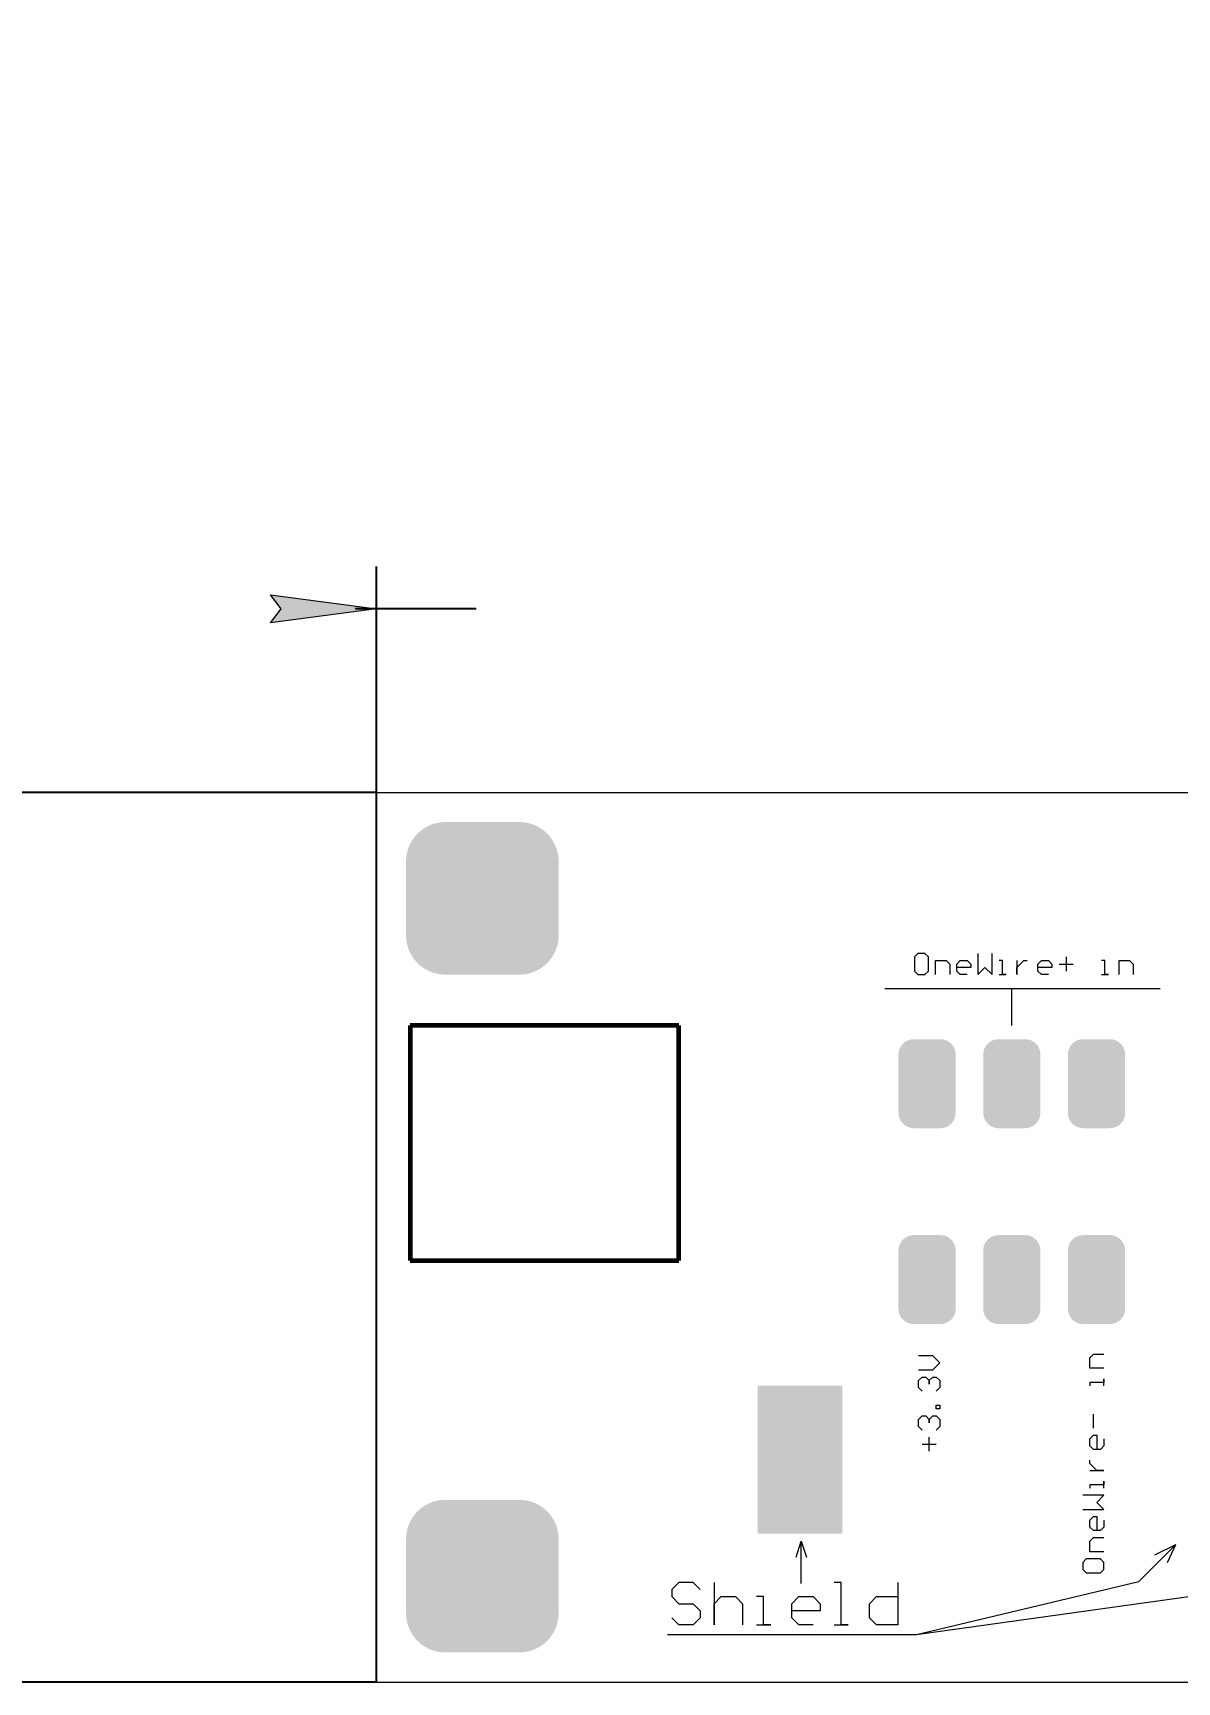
# Model space of a CAD drawing. Header units: millimetres. Extents: x 0 to 210, y 0 to 297.
# Drawn here: x 43.5 to 97.5, y 219.1 to 297 of the extents above; entities that cross this region are included whole.
import ezdxf

# ---------------------------------------------------------------- set-up
doc = ezdxf.new("R2010")
doc.units = ezdxf.units.MM
for name, pattern in [('K5LT32769', [0]), ('K5LT_BASIC', [0]), ('K5LT_THIN', [0])]:
    doc.linetypes.add(name, pattern=pattern)
doc.styles.add('KDIMTEXTSTYLE', font='GOST_AU.SHX', dxfattribs={"width": 0.96, "oblique": 15, "height": 5})
doc.dimstyles.new('KDIMSTYLE (1.00)', dxfattribs={"dimtxt": 5, "dimasz": 1, "dimexe": 2, "dimexo": 0, "dimgap": 1, "dimtad": 1, "dimtxsty": 'KDIMTEXTSTYLE', "dimsah": 1, "dimcen": 0, "dimdle": 1, "dimadec": 0, "dimazin": 0, "dimtfac": 0.667, "dimtmove": 0, "dimatfit": 3, "dimfxl": 1, "dimtvp": 1, "dimtolj": 1, "dimtzin": 0, "dimarcsym": 0})

# ---------------------------------------------------------------- blocks, each defined once
blk = doc.blocks.new('KDIMARROW_01')
blk.add_hatch(color=0).paths.add_polyline_path([(-5, -0.658), (0, 0), (-5, 0.658), (-4.5, 0)])
at = {"color": 0, "linetype": 'K5LT_THIN', "lineweight": 18}
for p, q in [((-4.5, 0), (-5, 0.658)), ((-5, 0.658), (0, 0)), ((0, 0), (-5, -0.658)), ((-5, -0.658), (-4.5, 0)), ((0, 0), (-1, 0))]:
    blk.add_line(p, q, dxfattribs=at)
blk = doc.blocks.new('U10')
at = {"color": 150, "linetype": 'K5LT_BASIC', "lineweight": 60, "true_color": 0x0080ff}
for p, q in [((73.988, 250.143), (61.288, 250.143)), ((61.288, 250.143), (61.288, 239.043)), ((73.988, 239.043), (73.988, 250.143)), ((61.288, 239.043), (73.988, 239.043))]:
    blk.add_line(p, q, dxfattribs=at)
blk = doc.blocks.new('U14')
blk.add_hatch(color=7).paths.add_polyline_path([(81.704, 233.143), (81.704, 226.143), (77.704, 226.143), (77.704, 233.143)])
blk = doc.blocks.new('U27')
for points in [[(84.445, 249.117), (84.467, 249.158), (86.939, 249.158), (86.966, 249.117)], [(84.467, 249.158), (84.513, 249.219), (86.899, 249.219), (86.939, 249.158)], [(84.513, 249.219), (84.54, 249.255), (86.865, 249.255), (86.899, 249.219)], [(84.54, 249.255), (84.596, 249.307), (86.816, 249.307), (86.865, 249.255)], [(84.596, 249.307), (84.629, 249.338), (86.776, 249.338), (86.816, 249.307)], [(84.629, 249.338), (84.693, 249.381), (86.72, 249.381), (86.776, 249.338)], [(84.693, 249.381), (84.73, 249.405), (86.674, 249.405), (86.72, 249.381)], [(84.73, 249.405), (84.803, 249.437), (86.612, 249.437), (86.674, 249.405)], [(84.803, 249.437), (84.841, 249.454), (86.56, 249.454), (86.612, 249.437)], [(84.841, 249.454), (84.922, 249.475), (86.497, 249.475), (86.56, 249.454)], [(84.922, 249.475), (84.958, 249.484), (86.434, 249.484), (86.497, 249.475)], [(84.958, 249.484), (85.061, 249.493), (86.377, 249.493), (86.434, 249.484)], [(85.061, 249.493), (85.079, 249.494), (86.329, 249.494), (86.377, 249.493)], [(84.353, 248.768), (84.354, 248.815), (87.052, 248.815), (87.056, 248.768)], [(84.353, 246.018), (84.353, 248.768), (87.056, 248.768), (87.056, 246.018)], [(84.354, 248.815), (84.365, 248.889), (87.046, 248.889), (87.052, 248.815)], [(84.365, 248.889), (84.372, 248.935), (87.034, 248.935), (87.046, 248.889)], [(84.372, 248.935), (84.396, 249.006), (87.016, 249.006), (87.034, 248.935)], [(84.396, 249.006), (84.41, 249.051), (86.996, 249.051), (87.016, 249.006)], [(84.41, 249.051), (84.445, 249.117), (86.966, 249.117), (86.996, 249.051)], [(84.357, 245.97), (84.353, 246.018), (87.056, 246.018), (87.054, 245.97)], [(84.363, 245.897), (84.357, 245.97), (87.054, 245.97), (87.043, 245.897)], [(84.375, 245.85), (84.363, 245.897), (87.043, 245.897), (87.036, 245.85)], [(84.393, 245.779), (84.375, 245.85), (87.036, 245.85), (87.013, 245.779)], [(84.413, 245.735), (84.393, 245.779), (87.013, 245.779), (86.999, 245.735)], [(84.442, 245.668), (84.413, 245.735), (86.999, 245.735), (86.964, 245.668)], [(84.469, 245.628), (84.442, 245.668), (86.964, 245.668), (86.942, 245.628)], [(84.509, 245.567), (84.469, 245.628), (86.942, 245.628), (86.896, 245.567)], [(84.543, 245.531), (84.509, 245.567), (86.896, 245.567), (86.869, 245.531)], [(84.592, 245.479), (84.543, 245.531), (86.869, 245.531), (86.813, 245.479)], [(84.633, 245.448), (84.592, 245.479), (86.813, 245.479), (86.78, 245.448)], [(84.689, 245.405), (84.633, 245.448), (86.78, 245.448), (86.715, 245.405)], [(84.735, 245.381), (84.689, 245.405), (86.715, 245.405), (86.679, 245.381)], [(84.797, 245.349), (84.735, 245.381), (86.679, 245.381), (86.606, 245.349)], [(84.849, 245.332), (84.797, 245.349), (86.606, 245.349), (86.568, 245.332)], [(84.912, 245.311), (84.849, 245.332), (86.568, 245.332), (86.487, 245.311)], [(84.975, 245.301), (84.912, 245.311), (86.487, 245.311), (86.45, 245.301)], [(85.032, 245.293), (84.975, 245.301), (86.45, 245.301), (86.348, 245.293)], [(85.079, 245.291), (85.032, 245.293), (86.348, 245.293), (86.329, 245.291)]]:
    blk.add_hatch(color=7).paths.add_polyline_path(points)
blk = doc.blocks.new('U28')
for points in [[(88.445, 249.117), (88.467, 249.158), (90.939, 249.158), (90.966, 249.117)], [(88.467, 249.158), (88.513, 249.219), (90.899, 249.219), (90.939, 249.158)], [(88.513, 249.219), (88.54, 249.255), (90.865, 249.255), (90.899, 249.219)], [(88.54, 249.255), (88.596, 249.307), (90.816, 249.307), (90.865, 249.255)], [(88.596, 249.307), (88.629, 249.338), (90.776, 249.338), (90.816, 249.307)], [(88.629, 249.338), (88.693, 249.381), (90.72, 249.381), (90.776, 249.338)], [(88.693, 249.381), (88.73, 249.405), (90.674, 249.405), (90.72, 249.381)], [(88.73, 249.405), (88.803, 249.437), (90.612, 249.437), (90.674, 249.405)], [(88.803, 249.437), (88.841, 249.454), (90.56, 249.454), (90.612, 249.437)], [(88.841, 249.454), (88.922, 249.475), (90.497, 249.475), (90.56, 249.454)], [(88.922, 249.475), (88.958, 249.484), (90.434, 249.484), (90.497, 249.475)], [(88.958, 249.484), (89.061, 249.493), (90.377, 249.493), (90.434, 249.484)], [(89.061, 249.493), (89.079, 249.494), (90.329, 249.494), (90.377, 249.493)], [(88.353, 248.768), (88.354, 248.815), (91.052, 248.815), (91.056, 248.768)], [(88.353, 246.018), (88.353, 248.768), (91.056, 248.768), (91.056, 246.018)], [(88.354, 248.815), (88.365, 248.889), (91.046, 248.889), (91.052, 248.815)], [(88.365, 248.889), (88.372, 248.935), (91.034, 248.935), (91.046, 248.889)], [(88.372, 248.935), (88.396, 249.006), (91.016, 249.006), (91.034, 248.935)], [(88.396, 249.006), (88.41, 249.051), (90.996, 249.051), (91.016, 249.006)], [(88.41, 249.051), (88.445, 249.117), (90.966, 249.117), (90.996, 249.051)], [(88.357, 245.97), (88.353, 246.018), (91.056, 246.018), (91.054, 245.97)], [(88.363, 245.897), (88.357, 245.97), (91.054, 245.97), (91.043, 245.897)], [(88.375, 245.85), (88.363, 245.897), (91.043, 245.897), (91.036, 245.85)], [(88.393, 245.779), (88.375, 245.85), (91.036, 245.85), (91.013, 245.779)], [(88.413, 245.735), (88.393, 245.779), (91.013, 245.779), (90.999, 245.735)], [(88.442, 245.668), (88.413, 245.735), (90.999, 245.735), (90.964, 245.668)], [(88.469, 245.628), (88.442, 245.668), (90.964, 245.668), (90.942, 245.628)], [(88.509, 245.567), (88.469, 245.628), (90.942, 245.628), (90.896, 245.567)], [(88.543, 245.531), (88.509, 245.567), (90.896, 245.567), (90.869, 245.531)], [(88.592, 245.479), (88.543, 245.531), (90.869, 245.531), (90.813, 245.479)], [(88.633, 245.448), (88.592, 245.479), (90.813, 245.479), (90.78, 245.448)], [(88.689, 245.405), (88.633, 245.448), (90.78, 245.448), (90.715, 245.405)], [(88.735, 245.381), (88.689, 245.405), (90.715, 245.405), (90.679, 245.381)], [(88.797, 245.349), (88.735, 245.381), (90.679, 245.381), (90.606, 245.349)], [(88.849, 245.332), (88.797, 245.349), (90.606, 245.349), (90.568, 245.332)], [(88.912, 245.311), (88.849, 245.332), (90.568, 245.332), (90.487, 245.311)], [(88.975, 245.301), (88.912, 245.311), (90.487, 245.311), (90.45, 245.301)], [(89.032, 245.293), (88.975, 245.301), (90.45, 245.301), (90.348, 245.293)], [(89.079, 245.291), (89.032, 245.293), (90.348, 245.293), (90.329, 245.291)]]:
    blk.add_hatch(color=7).paths.add_polyline_path(points)
blk = doc.blocks.new('U29')
for points in [[(88.396, 239.756), (88.41, 239.801), (90.996, 239.801), (91.016, 239.756)], [(88.41, 239.801), (88.445, 239.867), (90.966, 239.867), (90.996, 239.801)], [(88.445, 239.867), (88.467, 239.908), (90.939, 239.908), (90.966, 239.867)], [(88.467, 239.908), (88.513, 239.969), (90.899, 239.969), (90.939, 239.908)], [(88.513, 239.969), (88.54, 240.005), (90.865, 240.005), (90.899, 239.969)], [(88.54, 240.005), (88.596, 240.057), (90.816, 240.057), (90.865, 240.005)], [(88.596, 240.057), (88.629, 240.088), (90.776, 240.088), (90.816, 240.057)], [(88.629, 240.088), (88.693, 240.131), (90.72, 240.131), (90.776, 240.088)], [(88.693, 240.131), (88.73, 240.155), (90.674, 240.155), (90.72, 240.131)], [(88.73, 240.155), (88.803, 240.187), (90.612, 240.187), (90.674, 240.155)], [(88.803, 240.187), (88.841, 240.204), (90.56, 240.204), (90.612, 240.187)], [(88.841, 240.204), (88.922, 240.225), (90.497, 240.225), (90.56, 240.204)], [(88.922, 240.225), (88.958, 240.234), (90.434, 240.234), (90.497, 240.225)], [(88.958, 240.234), (89.061, 240.243), (90.377, 240.243), (90.434, 240.234)], [(89.061, 240.243), (89.079, 240.244), (90.329, 240.244), (90.377, 240.243)], [(88.353, 239.518), (88.354, 239.565), (91.052, 239.565), (91.056, 239.518)], [(88.353, 236.768), (88.353, 239.518), (91.056, 239.518), (91.056, 236.768)], [(88.354, 239.565), (88.365, 239.639), (91.046, 239.639), (91.052, 239.565)], [(88.365, 239.639), (88.372, 239.685), (91.034, 239.685), (91.046, 239.639)], [(88.372, 239.685), (88.396, 239.756), (91.016, 239.756), (91.034, 239.685)], [(88.357, 236.72), (88.353, 236.768), (91.056, 236.768), (91.054, 236.72)], [(88.363, 236.647), (88.357, 236.72), (91.054, 236.72), (91.043, 236.647)], [(88.375, 236.6), (88.363, 236.647), (91.043, 236.647), (91.036, 236.6)], [(88.393, 236.529), (88.375, 236.6), (91.036, 236.6), (91.013, 236.529)], [(88.413, 236.485), (88.393, 236.529), (91.013, 236.529), (90.999, 236.485)], [(88.442, 236.418), (88.413, 236.485), (90.999, 236.485), (90.964, 236.418)], [(88.469, 236.378), (88.442, 236.418), (90.964, 236.418), (90.942, 236.378)], [(88.509, 236.317), (88.469, 236.378), (90.942, 236.378), (90.896, 236.317)], [(88.543, 236.281), (88.509, 236.317), (90.896, 236.317), (90.869, 236.281)], [(88.592, 236.229), (88.543, 236.281), (90.869, 236.281), (90.813, 236.229)], [(88.633, 236.198), (88.592, 236.229), (90.813, 236.229), (90.78, 236.198)], [(88.689, 236.155), (88.633, 236.198), (90.78, 236.198), (90.715, 236.155)], [(88.735, 236.131), (88.689, 236.155), (90.715, 236.155), (90.679, 236.131)], [(88.797, 236.099), (88.735, 236.131), (90.679, 236.131), (90.606, 236.099)], [(88.849, 236.082), (88.797, 236.099), (90.606, 236.099), (90.568, 236.082)], [(88.912, 236.061), (88.849, 236.082), (90.568, 236.082), (90.487, 236.061)], [(88.975, 236.051), (88.912, 236.061), (90.487, 236.061), (90.45, 236.051)], [(89.032, 236.043), (88.975, 236.051), (90.45, 236.051), (90.348, 236.043)], [(89.079, 236.041), (89.032, 236.043), (90.348, 236.043), (90.329, 236.041)]]:
    blk.add_hatch(color=7).paths.add_polyline_path(points)
blk = doc.blocks.new('U30')
for points in [[(92.396, 239.756), (92.41, 239.801), (94.996, 239.801), (95.016, 239.756)], [(92.41, 239.801), (92.445, 239.867), (94.966, 239.867), (94.996, 239.801)], [(92.445, 239.867), (92.467, 239.908), (94.939, 239.908), (94.966, 239.867)], [(92.467, 239.908), (92.513, 239.969), (94.899, 239.969), (94.939, 239.908)], [(92.513, 239.969), (92.54, 240.005), (94.865, 240.005), (94.899, 239.969)], [(92.54, 240.005), (92.596, 240.057), (94.816, 240.057), (94.865, 240.005)], [(92.596, 240.057), (92.629, 240.088), (94.776, 240.088), (94.816, 240.057)], [(92.629, 240.088), (92.693, 240.131), (94.72, 240.131), (94.776, 240.088)], [(92.693, 240.131), (92.73, 240.155), (94.674, 240.155), (94.72, 240.131)], [(92.73, 240.155), (92.803, 240.187), (94.612, 240.187), (94.674, 240.155)], [(92.803, 240.187), (92.841, 240.204), (94.56, 240.204), (94.612, 240.187)], [(92.841, 240.204), (92.922, 240.225), (94.497, 240.225), (94.56, 240.204)], [(92.922, 240.225), (92.958, 240.234), (94.434, 240.234), (94.497, 240.225)], [(92.958, 240.234), (93.061, 240.243), (94.377, 240.243), (94.434, 240.234)], [(93.061, 240.243), (93.079, 240.244), (94.329, 240.244), (94.377, 240.243)], [(92.353, 239.518), (92.354, 239.565), (95.052, 239.565), (95.056, 239.518)], [(92.353, 236.768), (92.353, 239.518), (95.056, 239.518), (95.056, 236.768)], [(92.354, 239.565), (92.365, 239.639), (95.046, 239.639), (95.052, 239.565)], [(92.365, 239.639), (92.372, 239.685), (95.034, 239.685), (95.046, 239.639)], [(92.372, 239.685), (92.396, 239.756), (95.016, 239.756), (95.034, 239.685)], [(92.357, 236.72), (92.353, 236.768), (95.056, 236.768), (95.054, 236.72)], [(92.363, 236.647), (92.357, 236.72), (95.054, 236.72), (95.043, 236.647)], [(92.375, 236.6), (92.363, 236.647), (95.043, 236.647), (95.036, 236.6)], [(92.393, 236.529), (92.375, 236.6), (95.036, 236.6), (95.013, 236.529)], [(92.413, 236.485), (92.393, 236.529), (95.013, 236.529), (94.999, 236.485)], [(92.442, 236.418), (92.413, 236.485), (94.999, 236.485), (94.964, 236.418)], [(92.469, 236.378), (92.442, 236.418), (94.964, 236.418), (94.942, 236.378)], [(92.509, 236.317), (92.469, 236.378), (94.942, 236.378), (94.896, 236.317)], [(92.543, 236.281), (92.509, 236.317), (94.896, 236.317), (94.869, 236.281)], [(92.592, 236.229), (92.543, 236.281), (94.869, 236.281), (94.813, 236.229)], [(92.633, 236.198), (92.592, 236.229), (94.813, 236.229), (94.78, 236.198)], [(92.689, 236.155), (92.633, 236.198), (94.78, 236.198), (94.715, 236.155)], [(92.735, 236.131), (92.689, 236.155), (94.715, 236.155), (94.679, 236.131)], [(92.797, 236.099), (92.735, 236.131), (94.679, 236.131), (94.606, 236.099)], [(92.849, 236.082), (92.797, 236.099), (94.606, 236.099), (94.568, 236.082)], [(92.912, 236.061), (92.849, 236.082), (94.568, 236.082), (94.487, 236.061)], [(92.975, 236.051), (92.912, 236.061), (94.487, 236.061), (94.45, 236.051)], [(93.032, 236.043), (92.975, 236.051), (94.45, 236.051), (94.348, 236.043)], [(93.079, 236.041), (93.032, 236.043), (94.348, 236.043), (94.329, 236.041)]]:
    blk.add_hatch(color=7).paths.add_polyline_path(points)
blk = doc.blocks.new('U31')
for points in [[(84.396, 239.756), (84.41, 239.801), (86.996, 239.801), (87.016, 239.756)], [(84.41, 239.801), (84.445, 239.867), (86.966, 239.867), (86.996, 239.801)], [(84.445, 239.867), (84.467, 239.908), (86.939, 239.908), (86.966, 239.867)], [(84.467, 239.908), (84.513, 239.969), (86.899, 239.969), (86.939, 239.908)], [(84.513, 239.969), (84.54, 240.005), (86.865, 240.005), (86.899, 239.969)], [(84.54, 240.005), (84.596, 240.057), (86.816, 240.057), (86.865, 240.005)], [(84.596, 240.057), (84.629, 240.088), (86.776, 240.088), (86.816, 240.057)], [(84.629, 240.088), (84.693, 240.131), (86.72, 240.131), (86.776, 240.088)], [(84.693, 240.131), (84.73, 240.155), (86.674, 240.155), (86.72, 240.131)], [(84.73, 240.155), (84.803, 240.187), (86.612, 240.187), (86.674, 240.155)], [(84.803, 240.187), (84.841, 240.204), (86.56, 240.204), (86.612, 240.187)], [(84.841, 240.204), (84.922, 240.225), (86.497, 240.225), (86.56, 240.204)], [(84.922, 240.225), (84.958, 240.234), (86.434, 240.234), (86.497, 240.225)], [(84.958, 240.234), (85.061, 240.243), (86.377, 240.243), (86.434, 240.234)], [(85.061, 240.243), (85.079, 240.244), (86.329, 240.244), (86.377, 240.243)], [(84.353, 239.518), (84.354, 239.565), (87.052, 239.565), (87.056, 239.518)], [(84.353, 236.768), (84.353, 239.518), (87.056, 239.518), (87.056, 236.768)], [(84.354, 239.565), (84.365, 239.639), (87.046, 239.639), (87.052, 239.565)], [(84.365, 239.639), (84.372, 239.685), (87.034, 239.685), (87.046, 239.639)], [(84.372, 239.685), (84.396, 239.756), (87.016, 239.756), (87.034, 239.685)], [(84.357, 236.72), (84.353, 236.768), (87.056, 236.768), (87.054, 236.72)], [(84.363, 236.647), (84.357, 236.72), (87.054, 236.72), (87.043, 236.647)], [(84.375, 236.6), (84.363, 236.647), (87.043, 236.647), (87.036, 236.6)], [(84.393, 236.529), (84.375, 236.6), (87.036, 236.6), (87.013, 236.529)], [(84.413, 236.485), (84.393, 236.529), (87.013, 236.529), (86.999, 236.485)], [(84.442, 236.418), (84.413, 236.485), (86.999, 236.485), (86.964, 236.418)], [(84.469, 236.378), (84.442, 236.418), (86.964, 236.418), (86.942, 236.378)], [(84.509, 236.317), (84.469, 236.378), (86.942, 236.378), (86.896, 236.317)], [(84.543, 236.281), (84.509, 236.317), (86.896, 236.317), (86.869, 236.281)], [(84.592, 236.229), (84.543, 236.281), (86.869, 236.281), (86.813, 236.229)], [(84.633, 236.198), (84.592, 236.229), (86.813, 236.229), (86.78, 236.198)], [(84.689, 236.155), (84.633, 236.198), (86.78, 236.198), (86.715, 236.155)], [(84.735, 236.131), (84.689, 236.155), (86.715, 236.155), (86.679, 236.131)], [(84.797, 236.099), (84.735, 236.131), (86.679, 236.131), (86.606, 236.099)], [(84.849, 236.082), (84.797, 236.099), (86.606, 236.099), (86.568, 236.082)], [(84.912, 236.061), (84.849, 236.082), (86.568, 236.082), (86.487, 236.061)], [(84.975, 236.051), (84.912, 236.061), (86.487, 236.061), (86.45, 236.051)], [(85.032, 236.043), (84.975, 236.051), (86.45, 236.051), (86.348, 236.043)], [(85.079, 236.041), (85.032, 236.043), (86.348, 236.043), (86.329, 236.041)]]:
    blk.add_hatch(color=7).paths.add_polyline_path(points)
blk = doc.blocks.new('U32')
for points in [[(92.445, 249.117), (92.467, 249.158), (94.939, 249.158), (94.966, 249.117)], [(92.467, 249.158), (92.513, 249.219), (94.899, 249.219), (94.939, 249.158)], [(92.513, 249.219), (92.54, 249.255), (94.865, 249.255), (94.899, 249.219)], [(92.54, 249.255), (92.596, 249.307), (94.816, 249.307), (94.865, 249.255)], [(92.596, 249.307), (92.629, 249.338), (94.776, 249.338), (94.816, 249.307)], [(92.629, 249.338), (92.693, 249.381), (94.72, 249.381), (94.776, 249.338)], [(92.693, 249.381), (92.73, 249.405), (94.674, 249.405), (94.72, 249.381)], [(92.73, 249.405), (92.803, 249.437), (94.612, 249.437), (94.674, 249.405)], [(92.803, 249.437), (92.841, 249.454), (94.56, 249.454), (94.612, 249.437)], [(92.841, 249.454), (92.922, 249.475), (94.497, 249.475), (94.56, 249.454)], [(92.922, 249.475), (92.958, 249.484), (94.434, 249.484), (94.497, 249.475)], [(92.958, 249.484), (93.061, 249.493), (94.377, 249.493), (94.434, 249.484)], [(93.061, 249.493), (93.079, 249.494), (94.329, 249.494), (94.377, 249.493)], [(92.353, 248.768), (92.354, 248.815), (95.052, 248.815), (95.056, 248.768)], [(92.353, 246.018), (92.353, 248.768), (95.056, 248.768), (95.056, 246.018)], [(92.354, 248.815), (92.365, 248.889), (95.046, 248.889), (95.052, 248.815)], [(92.365, 248.889), (92.372, 248.935), (95.034, 248.935), (95.046, 248.889)], [(92.372, 248.935), (92.396, 249.006), (95.016, 249.006), (95.034, 248.935)], [(92.396, 249.006), (92.41, 249.051), (94.996, 249.051), (95.016, 249.006)], [(92.41, 249.051), (92.445, 249.117), (94.966, 249.117), (94.996, 249.051)], [(92.357, 245.97), (92.353, 246.018), (95.056, 246.018), (95.054, 245.97)], [(92.363, 245.897), (92.357, 245.97), (95.054, 245.97), (95.043, 245.897)], [(92.375, 245.85), (92.363, 245.897), (95.043, 245.897), (95.036, 245.85)], [(92.393, 245.779), (92.375, 245.85), (95.036, 245.85), (95.013, 245.779)], [(92.413, 245.735), (92.393, 245.779), (95.013, 245.779), (94.999, 245.735)], [(92.442, 245.668), (92.413, 245.735), (94.999, 245.735), (94.964, 245.668)], [(92.469, 245.628), (92.442, 245.668), (94.964, 245.668), (94.942, 245.628)], [(92.509, 245.567), (92.469, 245.628), (94.942, 245.628), (94.896, 245.567)], [(92.543, 245.531), (92.509, 245.567), (94.896, 245.567), (94.869, 245.531)], [(92.592, 245.479), (92.543, 245.531), (94.869, 245.531), (94.813, 245.479)], [(92.633, 245.448), (92.592, 245.479), (94.813, 245.479), (94.78, 245.448)], [(92.689, 245.405), (92.633, 245.448), (94.78, 245.448), (94.715, 245.405)], [(92.735, 245.381), (92.689, 245.405), (94.715, 245.405), (94.679, 245.381)], [(92.797, 245.349), (92.735, 245.381), (94.679, 245.381), (94.606, 245.349)], [(92.849, 245.332), (92.797, 245.349), (94.606, 245.349), (94.568, 245.332)], [(92.912, 245.311), (92.849, 245.332), (94.568, 245.332), (94.487, 245.311)], [(92.975, 245.301), (92.912, 245.311), (94.487, 245.311), (94.45, 245.301)], [(93.032, 245.293), (92.975, 245.301), (94.45, 245.301), (94.348, 245.293)], [(93.079, 245.291), (93.032, 245.293), (94.348, 245.293), (94.329, 245.291)]]:
    blk.add_hatch(color=7).paths.add_polyline_path(points)
blk = doc.blocks.new('U55')
for points in [[(61.579, 259.132), (61.715, 259.268), (67.694, 259.268), (67.83, 259.132)], [(61.715, 259.268), (61.716, 259.269), (67.693, 259.269), (67.694, 259.268)], [(61.716, 259.269), (61.866, 259.391), (67.543, 259.391), (67.693, 259.269)], [(61.866, 259.391), (61.867, 259.391), (67.542, 259.391), (67.543, 259.391)], [(61.867, 259.391), (62.028, 259.496), (67.38, 259.496), (67.542, 259.391)], [(62.028, 259.496), (62.03, 259.497), (67.379, 259.497), (67.38, 259.496)], [(62.03, 259.497), (62.201, 259.584), (67.208, 259.584), (67.379, 259.497)], [(62.201, 259.584), (62.202, 259.585), (67.207, 259.585), (67.208, 259.584)], [(62.202, 259.585), (62.382, 259.654), (67.027, 259.654), (67.207, 259.585)], [(62.382, 259.654), (62.384, 259.654), (67.026, 259.654), (67.027, 259.654)], [(62.384, 259.654), (62.569, 259.704), (66.839, 259.704), (67.026, 259.654)], [(62.569, 259.704), (62.571, 259.704), (66.838, 259.704), (66.839, 259.704)], [(62.571, 259.704), (62.761, 259.734), (66.648, 259.734), (66.838, 259.704)], [(62.761, 259.734), (62.764, 259.734), (66.647, 259.734), (66.648, 259.734)], [(62.764, 259.734), (62.954, 259.744), (66.454, 259.744), (66.647, 259.734)], [(61.194, 258.465), (61.262, 258.645), (68.146, 258.645), (68.215, 258.465)], [(61.262, 258.645), (61.263, 258.646), (68.146, 258.646), (68.146, 258.645)], [(61.263, 258.646), (61.35, 258.818), (68.058, 258.818), (68.146, 258.646)], [(61.35, 258.818), (61.351, 258.819), (68.058, 258.819), (68.058, 258.818)], [(61.351, 258.819), (61.456, 258.981), (67.953, 258.981), (68.058, 258.819)], [(61.456, 258.981), (61.457, 258.982), (67.952, 258.982), (67.953, 258.981)], [(61.457, 258.982), (61.578, 259.131), (67.831, 259.131), (67.952, 258.982)], [(61.578, 259.131), (61.579, 259.132), (67.83, 259.132), (67.831, 259.131)], [(61.103, 257.893), (61.113, 258.085), (68.296, 258.085), (68.306, 257.893)], [(61.103, 254.393), (61.103, 257.893), (68.306, 257.893), (68.306, 254.393)], [(61.113, 258.087), (61.143, 258.277), (68.266, 258.277), (68.296, 258.087)], [(61.113, 258.085), (61.113, 258.087), (68.296, 258.087), (68.296, 258.085)], [(61.143, 258.278), (61.193, 258.464), (68.216, 258.464), (68.266, 258.278)], [(61.143, 258.277), (61.143, 258.278), (68.266, 258.278), (68.266, 258.277)], [(61.193, 258.464), (61.194, 258.465), (68.215, 258.465), (68.216, 258.464)], [(61.113, 254.201), (61.103, 254.393), (68.306, 254.393), (68.296, 254.201)], [(61.113, 254.199), (61.113, 254.201), (68.296, 254.201), (68.296, 254.199)], [(61.143, 254.009), (61.113, 254.199), (68.296, 254.199), (68.266, 254.009)], [(61.143, 254.008), (61.143, 254.009), (68.266, 254.009), (68.265, 254.008)], [(61.193, 253.822), (61.143, 254.008), (68.265, 254.008), (68.216, 253.822)], [(61.194, 253.82), (61.193, 253.822), (68.216, 253.822), (68.215, 253.82)], [(61.263, 253.641), (61.194, 253.82), (68.215, 253.82), (68.146, 253.641)], [(61.263, 253.639), (61.263, 253.641), (68.146, 253.641), (68.146, 253.639)], [(61.351, 253.468), (61.263, 253.639), (68.146, 253.639), (68.058, 253.468)], [(61.351, 253.467), (61.351, 253.468), (68.058, 253.468), (68.058, 253.467)], [(61.456, 253.305), (61.351, 253.467), (68.058, 253.467), (67.953, 253.305)], [(61.457, 253.304), (61.456, 253.305), (67.953, 253.305), (67.952, 253.304)], [(61.578, 253.154), (61.457, 253.304), (67.952, 253.304), (67.831, 253.154)], [(61.579, 253.153), (61.578, 253.154), (67.831, 253.154), (67.83, 253.153)], [(61.715, 253.017), (61.579, 253.153), (67.83, 253.153), (67.694, 253.017)], [(61.716, 253.016), (61.715, 253.017), (67.694, 253.017), (67.693, 253.016)], [(61.866, 252.895), (61.716, 253.016), (67.693, 253.016), (67.543, 252.895)], [(61.867, 252.894), (61.866, 252.895), (67.543, 252.895), (67.542, 252.894)], [(62.028, 252.79), (61.867, 252.894), (67.542, 252.894), (67.381, 252.79)], [(62.029, 252.789), (62.028, 252.79), (67.381, 252.79), (67.379, 252.789)], [(62.201, 252.701), (62.029, 252.789), (67.379, 252.789), (67.208, 252.701)], [(62.202, 252.701), (62.201, 252.701), (67.208, 252.701), (67.206, 252.701)], [(62.382, 252.632), (62.202, 252.701), (67.206, 252.701), (67.027, 252.632)], [(62.383, 252.632), (62.382, 252.632), (67.027, 252.632), (67.025, 252.632)], [(62.57, 252.582), (62.383, 252.632), (67.025, 252.632), (66.84, 252.582)], [(62.571, 252.581), (62.57, 252.582), (66.84, 252.582), (66.838, 252.581)], [(62.761, 252.551), (62.571, 252.581), (66.838, 252.581), (66.648, 252.551)], [(62.762, 252.551), (62.761, 252.551), (66.648, 252.551), (66.645, 252.551)], [(62.954, 252.541), (62.762, 252.551), (66.645, 252.551), (66.454, 252.541)]]:
    blk.add_hatch(color=7).paths.add_polyline_path(points)
blk = doc.blocks.new('U56')
for points in [[(61.716, 227.269), (61.866, 227.391), (67.543, 227.391), (67.693, 227.269)], [(61.866, 227.391), (61.867, 227.391), (67.542, 227.391), (67.543, 227.391)], [(61.867, 227.391), (62.028, 227.496), (67.38, 227.496), (67.542, 227.391)], [(62.028, 227.496), (62.03, 227.497), (67.379, 227.497), (67.38, 227.496)], [(62.03, 227.497), (62.201, 227.584), (67.208, 227.584), (67.379, 227.497)], [(62.201, 227.584), (62.202, 227.585), (67.207, 227.585), (67.208, 227.584)], [(62.202, 227.585), (62.382, 227.654), (67.027, 227.654), (67.207, 227.585)], [(62.382, 227.654), (62.384, 227.654), (67.026, 227.654), (67.027, 227.654)], [(62.384, 227.654), (62.569, 227.704), (66.839, 227.704), (67.026, 227.654)], [(62.569, 227.704), (62.571, 227.704), (66.838, 227.704), (66.839, 227.704)], [(62.571, 227.704), (62.761, 227.734), (66.648, 227.734), (66.838, 227.704)], [(62.761, 227.734), (62.764, 227.734), (66.647, 227.734), (66.648, 227.734)], [(62.764, 227.734), (62.954, 227.744), (66.454, 227.744), (66.647, 227.734)], [(61.194, 226.465), (61.262, 226.645), (68.146, 226.645), (68.215, 226.465)], [(61.262, 226.645), (61.263, 226.646), (68.146, 226.646), (68.146, 226.645)], [(61.263, 226.646), (61.35, 226.818), (68.058, 226.818), (68.146, 226.646)], [(61.35, 226.818), (61.351, 226.819), (68.058, 226.819), (68.058, 226.818)], [(61.351, 226.819), (61.456, 226.981), (67.953, 226.981), (68.058, 226.819)], [(61.456, 226.981), (61.457, 226.982), (67.952, 226.982), (67.953, 226.981)], [(61.457, 226.982), (61.578, 227.131), (67.831, 227.131), (67.952, 226.982)], [(61.578, 227.131), (61.579, 227.132), (67.83, 227.132), (67.831, 227.131)], [(61.579, 227.132), (61.715, 227.268), (67.694, 227.268), (67.83, 227.132)], [(61.715, 227.268), (61.716, 227.269), (67.693, 227.269), (67.694, 227.268)], [(61.103, 225.893), (61.113, 226.085), (68.296, 226.085), (68.306, 225.893)], [(61.103, 222.393), (61.103, 225.893), (68.306, 225.893), (68.306, 222.393)], [(61.113, 226.087), (61.143, 226.277), (68.266, 226.277), (68.296, 226.087)], [(61.113, 226.085), (61.113, 226.087), (68.296, 226.087), (68.296, 226.085)], [(61.143, 226.278), (61.193, 226.464), (68.216, 226.464), (68.266, 226.278)], [(61.143, 226.277), (61.143, 226.278), (68.266, 226.278), (68.266, 226.277)], [(61.193, 226.464), (61.194, 226.465), (68.215, 226.465), (68.216, 226.464)], [(61.113, 222.201), (61.103, 222.393), (68.306, 222.393), (68.296, 222.201)], [(61.113, 222.199), (61.113, 222.201), (68.296, 222.201), (68.296, 222.199)], [(61.143, 222.009), (61.113, 222.199), (68.296, 222.199), (68.266, 222.009)], [(61.143, 222.008), (61.143, 222.009), (68.266, 222.009), (68.265, 222.008)], [(61.193, 221.822), (61.143, 222.008), (68.265, 222.008), (68.216, 221.822)], [(61.194, 221.82), (61.193, 221.822), (68.216, 221.822), (68.215, 221.82)], [(61.263, 221.641), (61.194, 221.82), (68.215, 221.82), (68.146, 221.641)], [(61.263, 221.639), (61.263, 221.641), (68.146, 221.641), (68.146, 221.639)], [(61.351, 221.468), (61.263, 221.639), (68.146, 221.639), (68.058, 221.468)], [(61.351, 221.467), (61.351, 221.468), (68.058, 221.468), (68.058, 221.467)], [(61.456, 221.305), (61.351, 221.467), (68.058, 221.467), (67.953, 221.305)], [(61.457, 221.304), (61.456, 221.305), (67.953, 221.305), (67.952, 221.304)], [(61.578, 221.154), (61.457, 221.304), (67.952, 221.304), (67.831, 221.154)], [(61.579, 221.153), (61.578, 221.154), (67.831, 221.154), (67.83, 221.153)], [(61.715, 221.017), (61.579, 221.153), (67.83, 221.153), (67.694, 221.017)], [(61.716, 221.016), (61.715, 221.017), (67.694, 221.017), (67.693, 221.016)], [(61.866, 220.895), (61.716, 221.016), (67.693, 221.016), (67.543, 220.895)], [(61.867, 220.894), (61.866, 220.895), (67.543, 220.895), (67.542, 220.894)], [(62.028, 220.79), (61.867, 220.894), (67.542, 220.894), (67.381, 220.79)], [(62.029, 220.789), (62.028, 220.79), (67.381, 220.79), (67.379, 220.789)], [(62.201, 220.701), (62.029, 220.789), (67.379, 220.789), (67.208, 220.701)], [(62.202, 220.701), (62.201, 220.701), (67.208, 220.701), (67.206, 220.701)], [(62.382, 220.632), (62.202, 220.701), (67.206, 220.701), (67.027, 220.632)], [(62.383, 220.632), (62.382, 220.632), (67.027, 220.632), (67.025, 220.632)], [(62.57, 220.582), (62.383, 220.632), (67.025, 220.632), (66.84, 220.582)], [(62.571, 220.581), (62.57, 220.582), (66.84, 220.582), (66.838, 220.581)], [(62.761, 220.551), (62.571, 220.581), (66.838, 220.581), (66.648, 220.551)], [(62.762, 220.551), (62.761, 220.551), (66.648, 220.551), (66.645, 220.551)], [(62.954, 220.541), (62.762, 220.551), (66.645, 220.551), (66.454, 220.541)]]:
    blk.add_hatch(color=7).paths.add_polyline_path(points)

msp = doc.modelspace()

# ---------------------------------------------------------------- linework, layer by layer
at = {"color": 7, "linetype": 'K5LT32769', "lineweight": 18}
for points in [[(59.705, 219.143), (174.705, 219.143), (174.705, 261.143)], [(59.705, 261.143), (174.705, 261.143)], [(59.705, 219.143), (59.705, 261.143)], [(86.104, 252.543), (86.104, 253.209), (86.604, 253.209), (86.771, 253.043), (86.771, 252.543)], [(87.604, 252.543), (87.27, 252.543), (87.104, 252.709), (87.104, 253.043), (87.27, 253.209), (87.604, 253.209), (87.77, 253.043), (87.77, 252.876), (87.104, 252.876)], [(88.103, 253.542), (88.103, 252.543), (88.437, 252.876), (88.77, 252.543), (88.77, 253.542)], [(89.103, 252.543), (89.436, 252.543), (89.27, 252.543), (89.27, 253.209), (89.103, 253.209)], [(89.936, 253.209), (89.936, 252.543), (89.936, 252.876), (90.103, 253.043), (90.269, 253.209), (90.436, 253.209)], [(91.436, 252.543), (91.102, 252.543), (90.936, 252.709), (90.936, 253.043), (91.102, 253.209), (91.436, 253.209), (91.602, 253.043), (91.602, 252.876), (90.936, 252.876)], [(91.936, 253.043), (92.602, 253.043)], [(92.269, 253.376), (92.269, 252.709)], [(93.935, 252.543), (94.268, 252.543), (94.102, 252.543), (94.102, 253.209), (93.935, 253.209)], [(94.768, 252.543), (94.768, 253.209), (95.268, 253.209), (95.434, 253.043), (95.434, 252.543)], [(83.704, 251.893), (96.704, 251.893)], [(89.704, 250.143), (89.704, 251.893)], [(85.305, 233.875), (85.971, 233.875), (86.304, 234.208), (85.971, 234.541), (85.305, 234.541)], [(94.054, 233.956), (93.388, 233.956), (93.388, 234.456), (93.555, 234.623), (94.054, 234.623)], [(85.471, 232.875), (85.305, 233.042), (85.305, 233.375), (85.471, 233.542), (85.638, 233.542), (85.805, 233.375), (85.805, 233.208), (85.805, 233.375), (85.971, 233.542), (86.138, 233.542), (86.304, 233.375), (86.304, 233.042), (86.138, 232.875)], [(94.054, 233.123), (94.054, 233.457), (94.054, 233.29), (93.388, 233.29), (93.388, 233.123)], [(85.471, 231.042), (85.305, 231.209), (85.305, 231.542), (85.471, 231.709), (85.638, 231.709), (85.805, 231.542), (85.805, 231.376), (85.805, 231.542), (85.971, 231.709), (86.138, 231.709), (86.304, 231.542), (86.304, 231.209), (86.138, 231.042)], [(93.555, 231.124), (93.555, 231.79)], [(85.805, 230.043), (85.805, 230.709)], [(94.054, 230.624), (94.054, 230.291), (93.888, 230.124), (93.555, 230.124), (93.388, 230.291), (93.388, 230.624), (93.555, 230.791), (93.721, 230.791), (93.721, 230.124)], [(85.471, 230.376), (86.138, 230.376)], [(93.388, 229.125), (94.054, 229.125), (93.721, 229.125), (93.555, 229.291), (93.388, 229.458), (93.388, 229.624)], [(94.054, 228.292), (94.054, 228.625), (94.054, 228.458), (93.388, 228.458), (93.388, 228.292)], [(93.055, 227.292), (94.054, 227.292), (93.721, 227.625), (94.054, 227.958), (93.055, 227.958)], [(94.054, 226.792), (94.054, 226.459), (93.888, 226.292), (93.555, 226.292), (93.388, 226.459), (93.388, 226.792), (93.555, 226.959), (93.721, 226.959), (93.721, 226.292)], [(79.516, 225.038), (79.766, 225.788), (80.016, 225.038)], [(79.766, 223.788), (79.766, 225.788)], [(85.204, 221.393), (117.454, 225.893)], [(94.054, 225.292), (93.388, 225.292), (93.388, 225.792), (93.555, 225.959), (94.054, 225.959)], [(95.704, 223.893), (97.454, 225.643)], [(96.454, 225.143), (97.454, 225.643)], [(97.049, 224.786), (97.454, 225.643)], [(74.987, 223.509), (74.654, 223.842), (73.988, 223.842), (73.654, 223.509), (73.654, 223.176), (73.988, 222.842), (74.654, 222.842), (74.987, 222.509), (74.987, 222.176), (74.654, 221.843), (73.988, 221.843), (73.654, 222.176)], [(75.654, 223.842), (75.654, 221.843), (75.654, 222.842), (75.987, 223.176), (76.653, 223.176), (76.987, 222.842), (76.987, 221.843)], [(81.319, 221.843), (81.985, 221.843), (81.652, 221.843), (81.652, 223.842), (81.319, 223.842)], [(84.318, 223.842), (84.318, 221.843), (83.318, 221.843), (82.985, 222.176), (82.985, 222.842), (83.318, 223.176), (84.318, 223.176)], [(85.204, 221.393), (95.704, 223.893)], [(77.653, 221.843), (78.32, 221.843), (77.986, 221.843), (77.986, 223.176), (77.653, 223.176)], [(80.319, 221.843), (79.652, 221.843), (79.319, 222.176), (79.319, 222.842), (79.652, 223.176), (80.319, 223.176), (80.652, 222.842), (80.652, 222.509), (79.319, 222.509)], [(73.454, 221.393), (85.204, 221.393)]]:
    msp.add_lwpolyline(points, dxfattribs=at)
for points in [[(85.604, 253.542), (85.271, 253.542), (85.104, 253.376), (85.104, 252.709), (85.271, 252.543), (85.604, 252.543), (85.771, 252.709), (85.771, 253.376)], [(86.304, 232.042), (86.138, 232.042), (86.138, 232.209), (86.304, 232.209)], [(93.055, 224.793), (93.055, 224.459), (93.221, 224.293), (93.888, 224.293), (94.054, 224.459), (94.054, 224.793), (93.888, 224.959), (93.221, 224.959)]]:
    msp.add_lwpolyline(points, close=True, dxfattribs=at)

# ---------------------------------------------------------------- block references
for name in ['U55', 'U10', 'U27', 'U28', 'U32', 'U31', 'U29', 'U30', 'U14', 'U56']:
    msp.add_blockref(name, (0, 0))

# ---------------------------------------------------------------- dimensions: what is measured, and where the dimension line sits
at = {"color": 7}
msp.add_linear_dim(base=(59.705, 269.81), p1=(174.705, 219.143), p2=(59.705, 219.143), location=(117.205, 269.81), dimstyle='KDIMSTYLE (1.00)', override={"dimexo": 0, "dimpost": '\\H5.0;\\W0.965;\\Q15;<>', "dimblk1": 'KDIMARROW_01', "dimblk2": 'KDIMARROW_01', "dimse1": 0, "dimse2": 0, "dimclrt": 7, "dimtol": 1, "dimtp": 0, "dimtm": 0, "dimtdec": 5, "dimtolj": 1}, dxfattribs=at).render()
msp.add_linear_dim(base=(40.29, 219.143), p1=(59.705, 261.143), p2=(59.705, 219.143), angle=90, location=(40.29, 240.143), dimstyle='KDIMSTYLE (1.00)', override={"dimexo": 0, "dimpost": '\\H5.0;\\W0.965;\\Q15;<>', "dimblk1": 'KDIMARROW_01', "dimblk2": 'KDIMARROW_01', "dimse1": 0, "dimse2": 0, "dimclrt": 7, "dimtol": 1, "dimtp": 0, "dimtm": 0, "dimtdec": 5, "dimtolj": 1}, dxfattribs=at).render()

doc.saveas('drawing.dxf')
